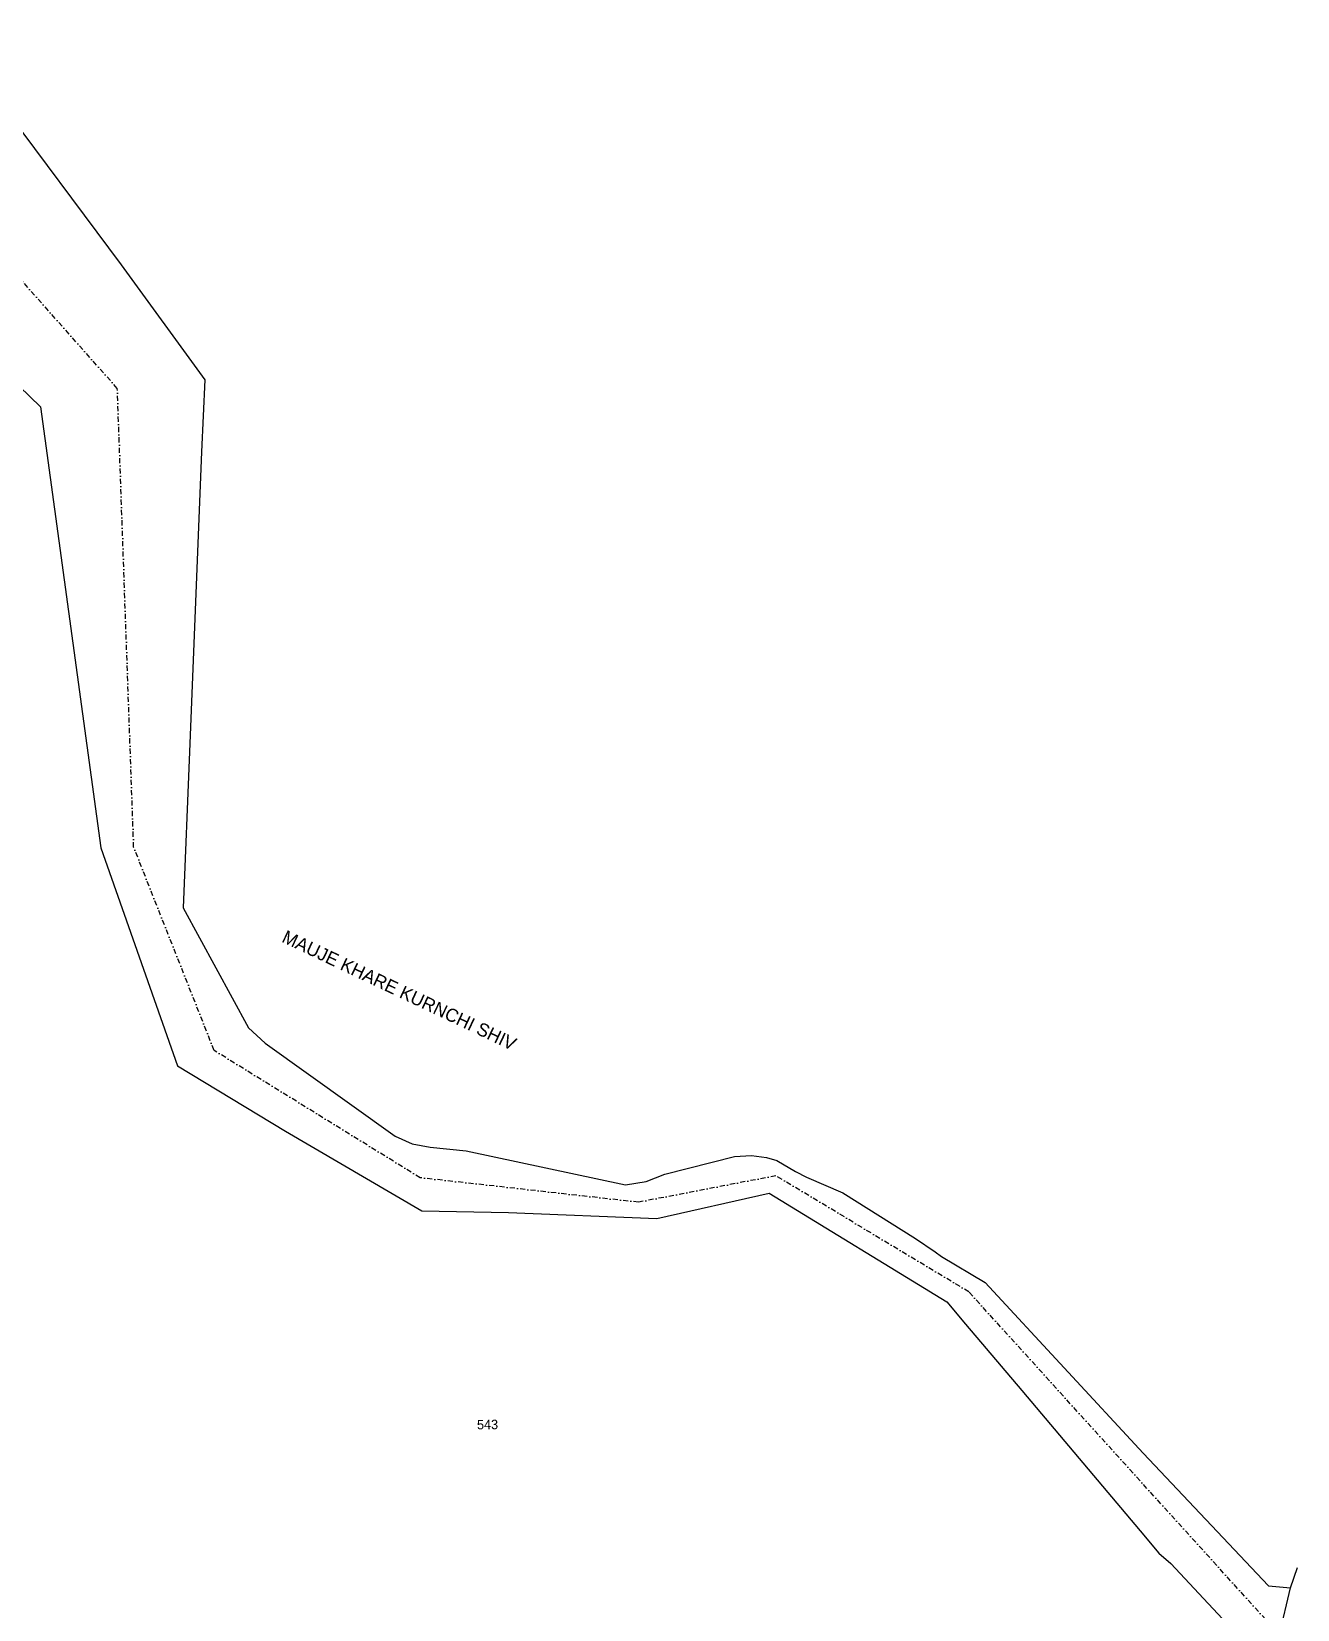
# Model space of a CAD drawing. Header units: metres. Extents: x 258455 to 262651, y 2177301 to 2183135.
# Drawn here: x 260542 to 261774, y 2181113 to 2182647 of the extents above; entities that cross this region are included whole.
import ezdxf

# ---------------------------------------------------------------- set-up
doc = ezdxf.new("R2010")
doc.units = ezdxf.units.M
doc.linetypes.add('DASHDOT', pattern=[1, 0.5, -0.25, 0, -0.25])
for name, color, linetype in [('OFF', 1, 'Continuous'), ('POLY_WATER', 4, 'Continuous'), ('TEXT_MAPOUT', 7, 'Continuous'), ('TEXT_PARCEL', 7, 'Continuous'), ('V_BOUND_STREAM_LINE', 7, 'DASHDOT')]:
    doc.layers.add(name, color=color, linetype=linetype)
doc.styles.add('TEXT_MAP', font='', dxfattribs={"height": 1.8})
doc.styles.get('TEXT_MAP').set_extended_font_data('Kruti Dev 050')

msp = doc.modelspace()

# ---------------------------------------------------------------- linework, layer by layer
at = {"layer": 'OFF'}
msp.add_line((261756.6, 2181088.3), (261767.5, 2181133.9), dxfattribs=at)
at = {"layer": 'POLY_WATER'}
for p, q in [((260465.3, 2182641), (260629.5, 2182420.7)), ((260267.6, 2182555.2), (260551.2, 2182282.6)), ((260629.5, 2182420.7), (260710.9, 2182308.6)), ((260710.9, 2182308.6), (260707.7, 2182238.6)), ((260551.2, 2182282.6), (260609.7, 2181853.5)), ((260707.7, 2182238.6), (260696.2, 2181946.8)), ((260696.2, 2181946.8), (260690, 2181795.1)), ((260609.7, 2181853.5), (260684.6, 2181641.5)), ((260690, 2181795.1), (260753.4, 2181678.5)), ((260753.4, 2181678.5), (260769.8, 2181663.5)), ((260769.8, 2181663.5), (260896.3, 2181573.2)), ((260684.6, 2181641.5), (260789.5, 2181578.1)), ((260789.5, 2181578.1), (260922.2, 2181500.6)), ((260896.3, 2181573.2), (260912.9, 2181565.6)), ((260912.9, 2181565.6), (260930.2, 2181562.4)), ((260930.2, 2181562.4), (260965.3, 2181558.9)), ((260965.3, 2181558.9), (261120.2, 2181525.7)), ((261158.7, 2181536), (261226.5, 2181553.2)), ((261226.5, 2181553.2), (261242.8, 2181554.4)), ((261242.8, 2181554.4), (261257.4, 2181552.2)), ((261257.4, 2181552.2), (261267.6, 2181549.4)), ((261267.6, 2181549.4), (261285.6, 2181538.7)), ((261140.4, 2181528.9), (261158.7, 2181536)), ((261285.6, 2181538.7), (261296.5, 2181533.2)), ((261296.5, 2181533.2), (261331.7, 2181518.1)), ((261120.2, 2181525.7), (261140.4, 2181528.9)), ((261151, 2181492.9), (261260.1, 2181517.8)), ((261260.1, 2181517.8), (261433.1, 2181412.1)), ((261331.7, 2181518.1), (261402.5, 2181473.7)), ((260922.2, 2181500.6), (261006.6, 2181498.7)), ((261006.6, 2181498.7), (261151, 2181492.9)), ((261402.5, 2181473.7), (261421.7, 2181460.7)), ((261421.7, 2181460.7), (261427.9, 2181456)), ((261427.9, 2181456), (261470.3, 2181430.7)), ((261470.3, 2181430.7), (261624, 2181264.9)), ((261433.1, 2181412.1), (261451.2, 2181390.2)), ((261451.2, 2181390.2), (261506, 2181325.7)), ((261506, 2181325.7), (261621, 2181189.2)), ((261624, 2181264.9), (261746, 2181135.8)), ((261621, 2181189.2), (261639.4, 2181167.6)), ((261639.4, 2181167.6), (261651, 2181157.3)), ((261651, 2181157.3), (261751.2, 2181050.5)), ((261767.5, 2181133.9), (261774.2, 2181153.7)), ((261746, 2181135.8), (261767.5, 2181133.9))]:
    msp.add_line(p, q, dxfattribs=at)
at = {"layer": 'V_BOUND_STREAM_LINE', "ltscale": 10}
for p, q in [((260625.9, 2182300.4), (260317.9, 2182647.5)), ((260641.8, 2181854.2), (260625.9, 2182300.4)), ((260720.1, 2181656.5), (260641.8, 2181854.2)), ((260920.5, 2181532.7), (260720.1, 2181656.5)), ((261133.1, 2181508.9), (260920.5, 2181532.7)), ((261266.6, 2181534.6), (261133.1, 2181508.9)), ((261454.5, 2181421.7), (261266.6, 2181534.6)), ((261756.6, 2181088.3), (261454.5, 2181421.7))]:
    msp.add_line(p, q, dxfattribs=at)

# ---------------------------------------------------------------- texts
at = {"layer": 'TEXT_MAPOUT'}
msp.add_text('MAUJE KHARE KURNCHI SHIV', height=12.793, rotation=334.708, dxfattribs=at).set_placement((260785, 2181762.4))
at = {"layer": 'TEXT_PARCEL', "style": 'TEXT_MAP'}
msp.add_text('543', height=9.21, rotation=0.6646, dxfattribs=at).set_placement((260975.9, 2181287.9))

doc.saveas('drawing.dxf')
